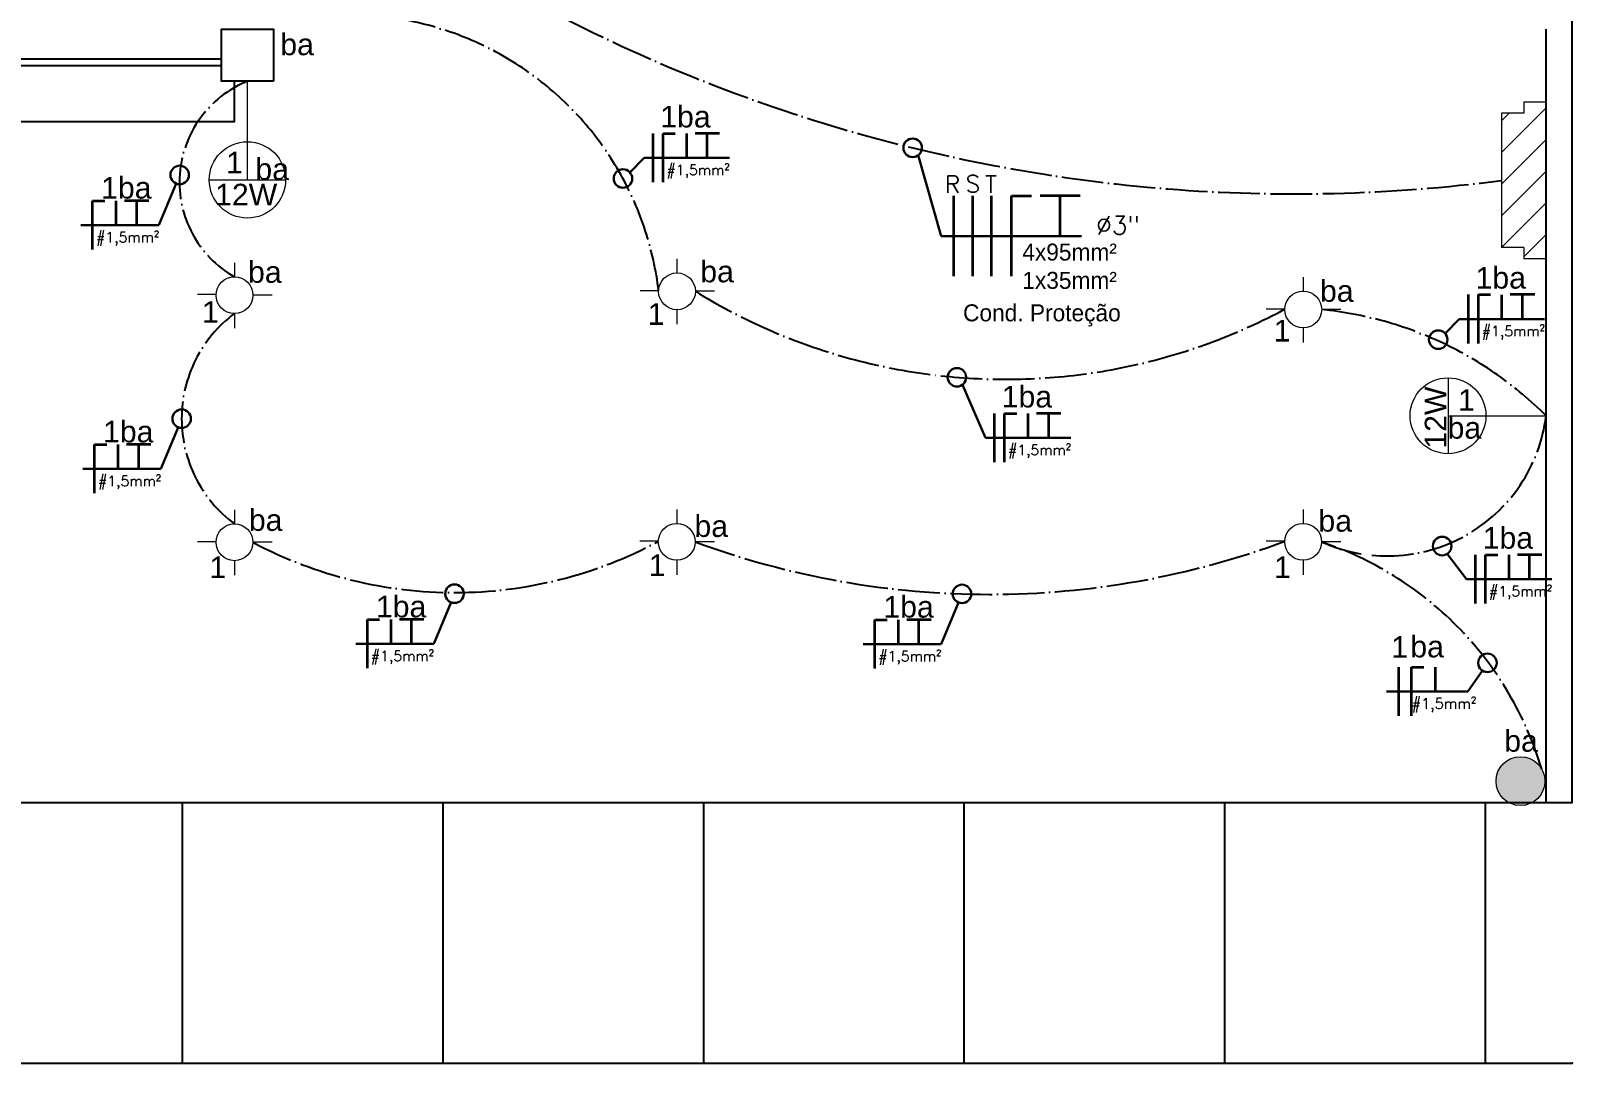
# Model space of a CAD drawing. Header units: millimetres. Extents: x 32721 to 70403, y 1490 to 13922.
# Drawn here: x 34161 to 35048, y 3493 to 4087 of the extents above; entities that cross this region are included whole.
import ezdxf

# ---------------------------------------------------------------- set-up
doc = ezdxf.new("R2010")
doc.units = ezdxf.units.MM
doc.linetypes.add('ACAD_ISO04W100', pattern=[30, 24, -3, 0, -3])
doc.linetypes.add('DASHDOT', pattern=[1, 0.5, -0.25, 0, -0.25])
for name, color, linetype in [('03', 3, 'Continuous'), ('08', 8, 'Continuous'), ('EJEL25170TP', 1, 'DASHDOT')]:
    doc.layers.add(name, color=color, linetype=linetype)
for name, color, linetype, lineweight in [('EJEL05130C', 130, 'Continuous', 30), ('EJEL0550C', 50, 'Continuous', 35), ('EJEL0580C', 80, 'Continuous', 9), ('EJEL3040C', 40, 'Continuous', 9)]:
    doc.layers.add(name, color=color, linetype=linetype, lineweight=lineweight)
doc.styles.add('COTAS', font='arial.ttf', dxfattribs={"height": 12})
doc.styles.add('PADRÃO', font='', dxfattribs={"height": 0.2})
doc.styles.add('ROMANS', font='romans.shx')
doc.styles.add('ROMANSI', font='RomanS')
doc.styles.get('PADRÃO').set_extended_font_data('AvantGarde Bk BT')

# ---------------------------------------------------------------- blocks, each defined once
blk = doc.blocks.new('ytfytf')
at = {"layer": 'EJEL0580C'}
for p, q in [((0, 236), (0, 134)), ((-134, 4), (-269, 4)), ((274, 0), (134, 0)), ((0, -134), (0, -240))]:
    blk.add_line(p, q, dxfattribs=at)
blk.add_circle((0, 0), 134, dxfattribs=at)
blk = doc.blocks.new('A$C31A50C72')
at = {"layer": 'EJEL0580C'}
for p, q in [((0, -15.88), (0, 15.88)), ((0, 0), (-41.07, 0))]:
    blk.add_line(p, q, dxfattribs=at)
blk.add_circle((0, 0), 15.88, dxfattribs=at)
blk = doc.blocks.new('A$C324C5FD7')
at = {"layer": 'EJEL0580C', "ltscale": 0.015}
h = blk.add_hatch(color=256, dxfattribs=at)
h.dxf.hatch_style = 1
h.paths.add_polyline_path([(11.54, 0, 1), (-11.54, 0, 1)])
at = {"layer": 'EJEL0580C'}
blk.add_circle((0, 0), 11.54, dxfattribs=at)
blk = doc.blocks.new('A$C3819068E')
at = {"layer": 'EJEL0580C', "ltscale": 0.015}
h = blk.add_hatch(color=256, dxfattribs=at)
h.dxf.hatch_style = 1
h.paths.add_polyline_path([(11.54, 0, 1), (-11.54, 0, 1)])
at = {"layer": 'EJEL0580C'}
blk.add_circle((0, 0), 11.54, dxfattribs=at)
blk.add_blockref('A$C324C5FD7', (0, 0), dxfattribs=at)
blk = doc.blocks.new('A$C71E37391')
at = {"layer": 'EJEL0550C', "ltscale": 0.015}
for p, q in [((7.02, 14.03), (-7.02, 14.03)), ((0, 0), (0, 14.03))]:
    blk.add_line(p, q, dxfattribs=at)
blk = doc.blocks.new('A$C1116134A')
at = {"layer": 'EJEL0550C', "ltscale": 0.015}
for p, q in [((0, -14.03), (0, 14.03)), ((0, 14.03), (7.02, 14.03))]:
    blk.add_line(p, q, dxfattribs=at)
blk = doc.blocks.new('A$C364D08BA')
at = {"layer": 'EJEL0580C'}
for p, q in [((-47.61, 0), (26.45, 0)), ((-47.61, 0), (-47.61, -10.58)), ((-23.73, -21.16), (-44.89, 0)), ((-8.77, -21.16), (-29.93, 0)), ((6.2, -21.16), (-14.96, 0)), ((21.16, -21.16), (0, 0)), ((25.54, -10.58), (14.96, 0)), ((26.45, 0), (26.45, -10.58)), ((-47.61, -10.58), (-42.32, -10.58)), ((-42.32, -10.58), (-42.32, -21.16)), ((21.16, -10.58), (26.45, -10.58)), ((21.16, -10.58), (21.16, -21.16)), ((-38.69, -21.16), (-42.32, -17.53)), ((-42.32, -21.16), (21.16, -21.16))]:
    blk.add_line(p, q, dxfattribs=at)

msp = doc.modelspace()

# ---------------------------------------------------------------- hatches: boundary and pattern name
at = {"layer": 'EJEL0580C', "ltscale": 0.015}
h = msp.add_hatch(color=256, dxfattribs=at)
h.dxf.hatch_style = 1
h.paths.add_polyline_path([(35032.14, 3655.48, 1), (35004.04, 3655.48, 1)])

# ---------------------------------------------------------------- linework, layer by layer
at = {"layer": '03'}
msp.add_line((35047.84, 3643.22), (35047.84, 3643.22), dxfattribs=at)
at = {"layer": '08'}
for p, q in [((34247.84, 3643.22), (34247.84, 3493.22)), ((34397.84, 3643.22), (34397.84, 3493.22)), ((34397.84, 3643.22), (34397.84, 3493.22)), ((34547.84, 3643.22), (34547.84, 3493.22)), ((34697.84, 3643.22), (34697.84, 3493.22)), ((34847.84, 3643.22), (34847.84, 3493.22)), ((34997.84, 3643.22), (34997.84, 3493.22)), ((33047.84, 3493.31), (35047.84, 3493.31))]:
    msp.add_line(p, q, dxfattribs=at)
for points in [[(33047.84, 3643.22), (35047.84, 3643.22), (35047.84, 5643.22), (33047.84, 5643.22)], [(34300.47, 4058.22), (34270.47, 4058.22), (34270.47, 4088.22), (34300.47, 4088.22)], [(33825.21, 4067.28), (34270.47, 4067.28), (34270.47, 4070.96), (33825.21, 4070.96)]]:
    msp.add_lwpolyline(points, close=True, dxfattribs=at)
for points in [[(33062.84, 4088.22), (33062.84, 3643.22), (35032.84, 3643.22), (35032.84, 4088.22)], [(33817.71, 4058.22), (33817.71, 4035), (34277.97, 4035), (34277.97, 4058.22)]]:
    msp.add_lwpolyline(points, dxfattribs=at)
msp.add_point((35047.84, 3493.31), dxfattribs=at)
at = {"layer": 'EJEL05130C'}
for p, q in [((34513.71, 4014.06), (34505.63, 4005.66)), ((34562.81, 4014.06), (34513.71, 4014.06)), ((34684.76, 3969.11), (34671.48, 4015.61)), ((34244.55, 3999.34), (34234.53, 3975.38)), ((34234.53, 3975.38), (34189.66, 3975.38)), ((34765.51, 3969.11), (34684.76, 3969.11)), ((34982.9, 3921.35), (34974.83, 3912.96)), ((35032, 3921.35), (34982.9, 3921.35)), ((34710.22, 3852.95), (34696.93, 3883.59)), ((34245.66, 3859.06), (34235.64, 3835.09)), ((34759.31, 3852.95), (34710.22, 3852.95)), ((34235.64, 3835.09), (34190.78, 3835.09)), ((34987, 3771.69), (34975.97, 3786.31)), ((35036.1, 3771.69), (34987, 3771.69)), ((34402.68, 3758.38), (34392.66, 3734.41)), ((34694.71, 3758.26), (34684.69, 3734.29)), ((34392.66, 3734.41), (34347.8, 3734.41)), ((34684.69, 3734.29), (34639.82, 3734.29)), ((34987.79, 3707.07), (34996.2, 3719.06)), ((34940.99, 3707.07), (34987.79, 3707.07))]:
    msp.add_line(p, q, dxfattribs=at)
at = {"layer": 'EJEL05130C', "ltscale": 0.001}
for centre in [(34668.31, 4019.89), (34246.51, 4004.29), (34501.58, 4002.22), (34970.77, 3909.51), (34693.76, 3887.87), (34247.62, 3864.01), (34973.02, 3790.74), (34404.64, 3763.33), (34696.67, 3763.21), (34999.07, 3723.55)]:
    msp.add_circle(centre, 5.33, dxfattribs=at)
at = {"layer": 'EJEL0550C', "ltscale": 0.015}
for p, q in [((34518.98, 4000.08), (34518.98, 4028.14)), ((34538.26, 4014.06), (34538.26, 4028.09)), ((34691.97, 3946.04), (34691.97, 3992.19)), ((34702.98, 3946.04), (34702.98, 3992.19)), ((34713.68, 3946.04), (34713.68, 3992.19)), ((34209.98, 3975.38), (34209.98, 3989.41)), ((34988.17, 3907.38), (34988.17, 3935.44)), ((35007.45, 3921.35), (35007.45, 3935.39)), ((34715.49, 3838.97), (34715.49, 3867.03)), ((34734.77, 3852.95), (34734.77, 3866.98)), ((34211.09, 3835.09), (34211.09, 3849.12)), ((34992.27, 3757.71), (34992.27, 3785.77)), ((35011.55, 3771.69), (35011.55, 3785.72)), ((34368.12, 3734.41), (34368.12, 3748.44)), ((34660.14, 3734.29), (34660.14, 3748.33)), ((34948.13, 3693.04), (34948.13, 3721.1)), ((34969.2, 3707.07), (34969.2, 3721.1))]:
    msp.add_line(p, q, dxfattribs=at)
at = {"layer": 'EJEL0580C'}
msp.add_circle((35018.09, 3655.48), 14.05, dxfattribs=at)
at = {"layer": 'EJEL25170TP', "linetype": 'ACAD_ISO04W100'}
for centre, radius, start, end in [((34887.88, 4916.77), 923.37, 229.92621, 277.41711), ((34343.24, 3916.37), 180.11, 6.77144, 96.85467), ((34309.06, 4000.13), 62.7, 112.10808, 240.27535), ((34721.78, 4226.73), 340.02, 238.33323, 298.21163), ((34323.05, 3864.01), 75.43, 126.6948, 233.31319), ((34882.54, 3715.14), 212.76, 45.05316, 84.29345), ((34941.46, 3877.18), 92.1, 245.71597, 352.85012), ((34404.8, 4011.9), 247.9, 242.04191, 298.20075), ((34712.32, 4251.9), 488.94, 249.75375, 290.35541), ((34841.76, 3606.31), 196.71, 16.57087, 71.19791)]:
    msp.add_arc(centre, radius, start, end, dxfattribs=at)

# ---------------------------------------------------------------- block references
at = {"layer": 'EJEL0550C'}
for name, p in [('A$C1116134A', (34524.68, 4014.11)), ('A$C71E37391', (34550.07, 4014.11)), ('A$C1116134A', (34196.4, 3975.43)), ('A$C71E37391', (34221.79, 3975.43)), ('A$C1116134A', (34993.87, 3921.41)), ('A$C71E37391', (35019.26, 3921.41)), ('A$C1116134A', (34721.18, 3853)), ('A$C71E37391', (34746.58, 3853)), ('A$C1116134A', (34197.51, 3835.14)), ('A$C71E37391', (34222.91, 3835.14)), ('A$C1116134A', (34997.96, 3771.74)), ('A$C71E37391', (35023.36, 3771.74)), ('A$C1116134A', (34354.53, 3734.47)), ('A$C71E37391', (34379.93, 3734.47)), ('A$C1116134A', (34646.56, 3734.35)), ('A$C71E37391', (34671.95, 3734.35)), ('A$C1116134A', (34955.42, 3707.07))]:
    msp.add_blockref(name, p, dxfattribs=at)
at = {"layer": 'EJEL0550C', "xscale": 1.644692631109667, "yscale": 1.644692631109667, "zscale": 1.644692631109667}
for name, p in [('A$C1116134A', (34725.14, 3969.2)), ('A$C71E37391', (34753.23, 3969.11))]:
    msp.add_blockref(name, p, dxfattribs=at)
at = {"layer": 'EJEL0580C'}
for name, p, xscale, yscale, zscale, rotation in [('A$C31A50C72', (34285.47, 4001.43), 1.382703046038086, 1.382703046038086, 1.382703046038086, 270), ('A$C364D08BA', (35032.84, 3988.25), 1.21732736314486, 1.21732736314486, 1.21732736314486, 270), ('A$C31A50C72', (34976.41, 3865.72), 1.374092742364742, 1.374092742364742, 1.374092742364742, 180)]:
    msp.add_blockref(name, p, dxfattribs=dict(at, xscale=xscale, yscale=yscale, zscale=zscale, rotation=rotation))
at = {"layer": 'EJEL0580C', "xscale": 1.21732736314486, "yscale": 1.21732736314486, "zscale": 1.21732736314486}
for name in ['A$C324C5FD7', 'A$C3819068E']:
    msp.add_blockref(name, (35018.09, 3655.48), dxfattribs=at)
at = {"layer": 'EJEL3040C', "xscale": 0.07904985309322225, "yscale": 0.07904985309322225, "zscale": 0.07904985309322225}
for p in [(34277.98, 3935.09), (34532.68, 3937.33), (34893.1, 3926.83), (34277.99, 3792.93), (34532.53, 3793.16), (34892.99, 3793.22)]:
    msp.add_blockref('ytfytf', p, dxfattribs=at)

# ---------------------------------------------------------------- texts
at = {"layer": 'EJEL05130C', "style": 'COTAS'}
for s, height, p in [('ba', 12.443, (34304.39, 4073.17)), ('1ba', 12.443, (34523.05, 4031.6)), ('1', 12.44, (34273.14, 4005.15)), ('ba', 12.443, (34290.06, 4001.43)), ('1ba', 12.443, (34201.28, 3990.68)), ('12W', 12.443, (34266.89, 3986.75)), ('ba', 12.443, (34285.82, 3942.21)), ('ba', 12.443, (34546.08, 3942.5)), ('1ba', 12.443, (34992.24, 3938.89)), ('ba', 12.443, (34902.71, 3931.29)), ('1', 12.44, (34259.28, 3919.19)), ('1', 12.44, (34515.79, 3918.03)), ('1', 12.44, (34876.03, 3908.44)), ('1ba', 12.443, (34719.56, 3870.48)), ('1', 12.44, (34982.21, 3868.56)), ('1ba', 12.443, (34202.4, 3850.39)), ('ba', 12.443, (34976.14, 3852.54)), ('ba', 12.443, (34286.32, 3799.47)), ('ba', 12.443, (34542.74, 3796)), ('ba', 12.443, (34901.83, 3799.04)), ('1ba', 12.443, (34996.34, 3789.22)), ('1', 12.44, (34263.63, 3772.34)), ('1', 12.44, (34516.43, 3773.54)), ('1', 12.44, (34876.25, 3772.33)), ('1ba', 12.443, (34359.42, 3749.71)), ('1ba', 12.443, (34651.45, 3749.59)), ('1', 12.44, (34943.71, 3726.48)), ('ba', 12.443, (34954.7, 3726.7)), ('ba', 12.443, (35008.75, 3672.41))]:
    msp.add_text(s, height=height, dxfattribs=at).set_placement(p)
msp.add_text('12W', height=12.443, rotation=90, dxfattribs=at).set_placement((34975.45, 3846.78))
at = {"layer": 'EJEL0550C', "color": 2, "style": 'ROMANS'}
for s, height, p in [('#1,5mm²', 5.933, (34526.63, 4004.19)), ('R', 9.76, (34686.89, 3994.02)), ('S', 9.76, (34698.81, 3994.35)), ('T', 9.76, (34710.02, 3994.02)), ('#1,5mm²', 5.933, (34198.35, 3965.5)), ('#1,5mm²', 5.933, (34995.82, 3911.48)), ('#1,5mm²', 5.933, (34723.13, 3843.07)), ('#1,5mm²', 5.933, (34199.46, 3825.21)), ('#1,5mm²', 5.933, (34999.91, 3761.81)), ('#1,5mm²', 5.933, (34356.48, 3724.54)), ('#1,5mm²', 5.933, (34648.51, 3724.42)), ('#1,5mm²', 6.08, (34955.42, 3697.09))]:
    msp.add_text(s, height=height, dxfattribs=at).set_placement(p)
at = {"layer": 'EJEL0550C', "width": 491.498, "attachment_point": 1, "style": 'PADRÃO'}
for s, insert, char_height in [('4x95mm²\\P1x35mm²', (34731.41, 3964.79), 9.765), (' Cond. Proteção', (34693.68, 3929.83), 9.7649)]:
    msp.add_mtext(s, dxfattribs=dict(at, insert=insert, char_height=char_height))
at = {"layer": 'EJEL3040C', "style": 'ROMANSI'}
msp.add_text('Ø3"', height=10.468, dxfattribs=at).set_placement((34773.95, 3970.1))

doc.saveas('drawing.dxf')
